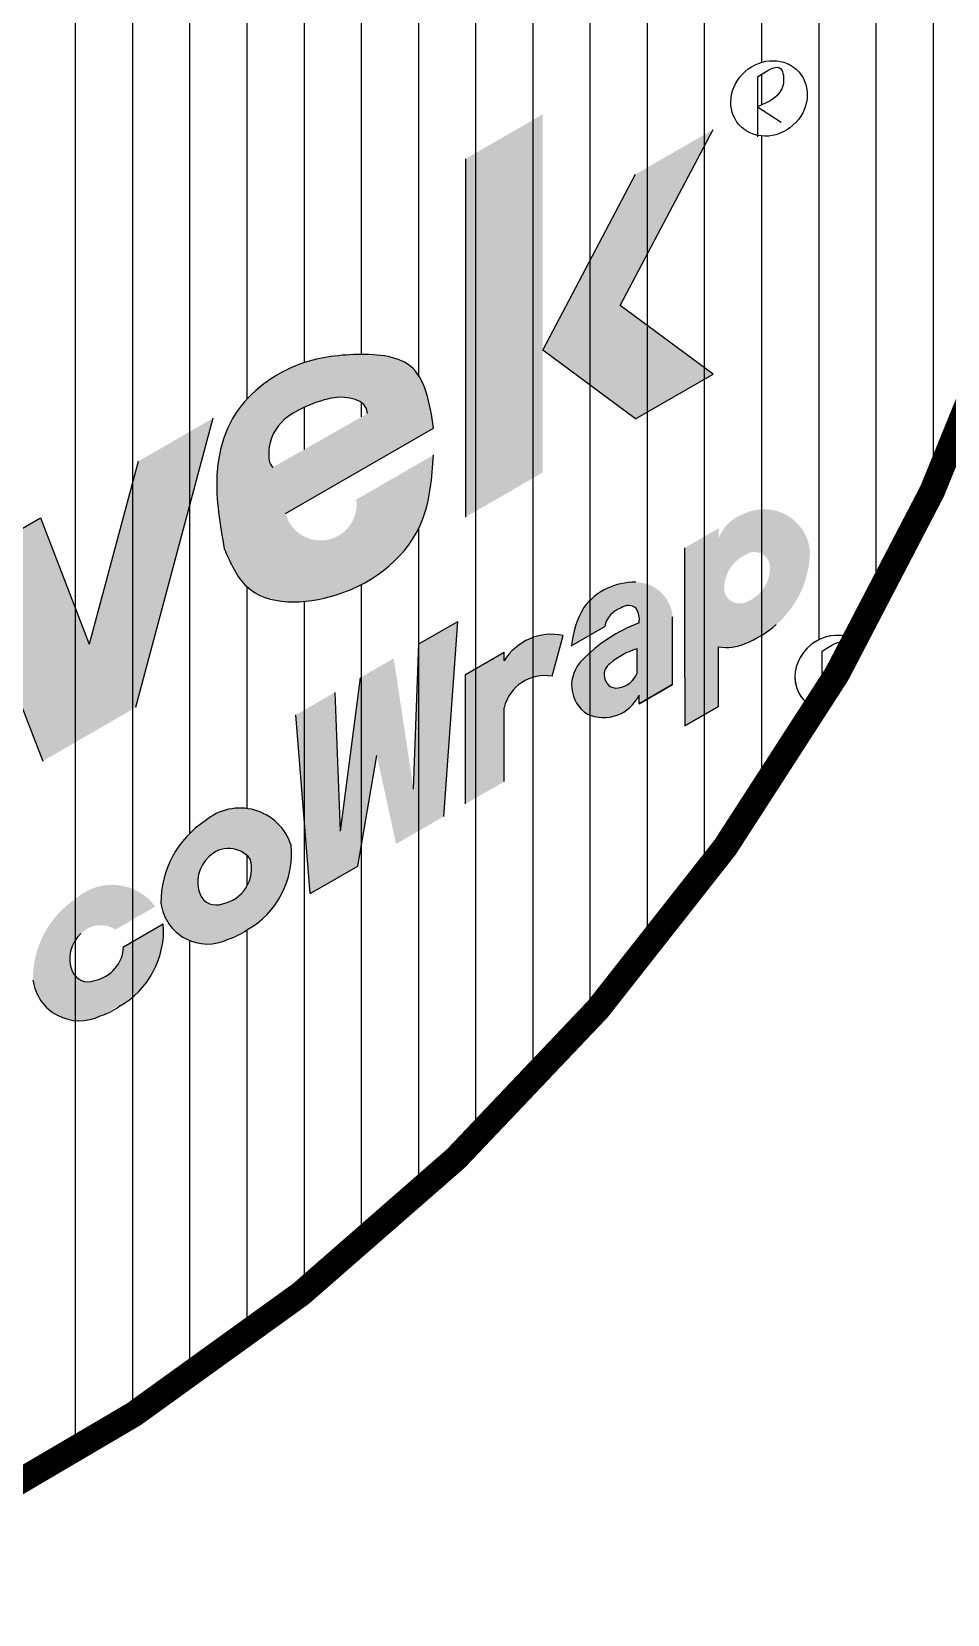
# Model space of a CAD drawing. Extents: x 0 to 51, y 0 to 66.
# Drawn here: x 14.54 to 17.75, y 44.57 to 50.1 of the extents above; entities that cross this region are included whole.
import ezdxf

# ---------------------------------------------------------------- set-up
doc = ezdxf.new("R2010")
doc.units = 0
doc.header["$LTSCALE"] = 1.5
doc.header["$MEASUREMENT"] = 0
doc.linetypes.add('DASHED', pattern=[0.75, 0.5, -0.25])
for name, color, linetype in [('DUPONTLOGO', 242, 'CONTINUOUS'), ('STRUCTURE', 252, 'CONTINUOUS'), ('TYVEK', 160, 'DASHED')]:
    doc.layers.add(name, color=color, linetype=linetype)

msp = doc.modelspace()

# ---------------------------------------------------------------- hatches: boundary and pattern name
at = {"layer": 'DUPONTLOGO'}
h = msp.add_hatch(color=182, dxfattribs=at)
h.paths.add_polyline_path([(16.92691677011707, 49.76053278690924), (16.65628383143466, 49.60428278690929), (16.3315243050154, 48.98895157055866), (16.65628383143466, 48.7486203542077), (16.92691677011724, 48.90487035420767), (16.60215724369817, 49.1452015705586)])
h.paths.add_polyline_path([(16.33152430501548, 49.41678278690963), (16.33152430501567, 49.8140976124016), (16.0608913663328, 49.65784761240158), (16.06089136633262, 48.40487035420761), (16.3315243050153, 48.56112035420775)])
h = msp.add_hatch(color=182, dxfattribs=at)
edge = h.paths.add_edge_path()
edge.add_spline(control_points=[(15.94987044283452, 48.71631302686183), (15.9360137779393, 48.803609833565), (15.91025675826261, 48.96587871896923), (15.6608535827916, 48.98091245598368), (15.43873465961641, 48.94547474447003), (15.23490231497792, 48.78682572336842), (15.17531871518484, 48.53266276180673), (15.20253898805648, 48.37917449677831), (15.21771466243934, 48.29360268996196)], knot_values=[0, 0, 0, 0, 0.5827593182052485, 1.083243575514109, 1.602995822488099, 2.320452805997204, 2.834594860345293, 3.482391664081016, 3.482391664081016, 3.482391664081016, 3.482391664081016], degree=3, periodic=0)
edge.add_spline(control_points=[(15.21771466243926, 48.29360268996196), (15.23931173406157, 48.24419186800494), (15.30537779046696, 48.09304275818416), (15.66179999831753, 48.10199397625181), (15.92762513164281, 48.32841187348273), (15.94385954035784, 48.54308048417732), (15.94987044283433, 48.62256302686176)], knot_values=[0, 0, 0, 0, 0.3828216730715811, 1.171062387004566, 2.162538929496697, 2.745476785218138, 2.745476785218138, 2.745476785218138, 2.745476785218138], degree=3, periodic=0)
edge.add_line((15.94987044283437, 48.62256302686179), (15.67923750415181, 48.46631302686186))
edge.add_arc((15.5542539800479, 48.44940940387662), 0.1261214246964341, -165.3268673162189, 7.7023353980475235, ccw=False)
edge.add_line((15.43224579885507, 48.41746229932115), (15.46273115320549, 48.43506302686175))
edge.add_line((15.46273115320549, 48.43506302686176), (15.94987044283453, 48.71631302686189))
edge = h.paths.add_edge_path(flags=16)
edge.add_spline(control_points=[(15.38723731848112, 48.5789766410612), (15.37278229855482, 48.59276059070148), (15.37278229855482, 48.61305675452808), (15.37404258374634, 48.6763989886044), (15.39688173847052, 48.71842162667348), (15.45723485269654, 48.7735423755212), (15.54152116165304, 48.81410257561368), (15.64453939134336, 48.82866227890684), (15.71620817969059, 48.81943490525011), (15.71841948513346, 48.76730201956001)], knot_values=[0.1693351350576057, 0.1693351350576057, 0.1693351350576057, 0.1693351350576057, 0.2360340609454792, 0.2360340609454792, 0.3507194281854419, 0.3507194281854419, 0.4654047954254047, 0.4654047954254047, 0.5437012250705168, 0.5437012250705168, 0.5437012250705168, 0.5437012250705168], degree=3, periodic=0)
edge.add_line((15.71841948513347, 48.76730201956001), (15.38723731848102, 48.57897664106135))
for points in [[(14.74510643612928, 47.96099225583875), (14.57435326065616, 48.40227961143781), (14.31209373423702, 48.25086400326229), (14.58272667291966, 47.55145157055972), (14.9074861993388, 47.73895157055973), (15.17811913802144, 48.75086400326229), (14.91585961160229, 48.59944839508665)], [(15.5174655693603, 47.0877962571733), (15.68420594368303, 47.18406385717328), (15.75134640218783, 47.57128411165281), (15.81848686069262, 47.26159098075577), (15.98522723501534, 47.35785858075578), (16.03426852158086, 48.04005640162926), (15.89836132158086, 47.96159034312439), (15.87929805603387, 47.45363245776546), (15.81019594606642, 47.91068803983794), (15.69249685830921, 47.8427344398379), (15.62339474834179, 47.30588661418292), (15.60433148279481, 47.79183213655146), (15.46842428279479, 47.71336607804658)], [(16.06074378216227, 47.40145807957931), (16.19665098216229, 47.47992413808412), (16.19665098216229, 47.73797076579174, -0.4035437564935088), (16.3648416217998, 47.84820715905823), (16.40301507393125, 47.99068897474056, 0.318824895389774), (16.19665098216229, 47.90213122814026), (16.19665098216228, 47.93294813808419), (16.06074378216227, 47.85448207957933)], [(14.83702781069139, 46.96222906453139), (14.97619271790104, 47.04257596117059, 0.4351274600614082), (14.7034513204954, 47.0738523245109, 0.2576403943727183), (14.54841596928467, 46.7850662699466, 0.5131396402506846), (14.78359086988019, 46.66025304454191, 0.01050506829098769), (14.79257882903344, 46.66316652338684), (14.88764697653779, 46.71805414393983, 0.2510258907919918), (15.00431709348414, 46.98253281851186), (14.86524819232559, 46.90224135099206, -0.3480232729081373), (14.76391119506344, 46.78389439850815, -0.3993521555086357), (14.68543118060121, 46.81612717942702, -0.3084390351191073), (14.71603012234326, 46.94819122002546, -0.3602356893464677)]]:
    msp.add_hatch(color=182, dxfattribs=at).paths.add_polyline_path(points)
h = msp.add_hatch(color=182, dxfattribs=at)
h.paths.add_polyline_path([(16.82871290698099, 47.84484526052279), (16.82871290698099, 47.67496126052284), (16.94641199473821, 47.74291486052284), (16.94641199473821, 47.95159227519085, 0.1510529132693873), (17.03945381686116, 47.96320831713326, 0.08923826883145844), (17.14833793487887, 48.02938085641937, 0.2127480191166105), (17.26603702263606, 48.28386950951911, 0.5384264693989627), (17.03102123656344, 48.4146720290663, 0.2200211352466927), (16.94641199473821, 48.32998083001874), (16.94641199473821, 48.36582286052273), (16.82871290698099, 48.29786926052273), (16.82871290698099, 48.16196206052273)])
h.paths.add_polyline_path([(16.96639354701892, 48.14746044011704, -0.3108884899091206), (17.0401956256506, 48.27273825869818, -0.6341536017395596), (17.12592938440988, 48.22502149956767, -0.2127480191122727), (17.08299275719788, 48.13218403891815, -0.1005835782631274), (17.03771814869834, 48.10604473151272, -0.4661169018377051)], flags=16)
h = msp.add_hatch(color=182, dxfattribs=at)
h.paths.add_polyline_path([(16.47500325570869, 48.08923188041561, 0.1102468081658543), (16.43217482880625, 47.95529717789703), (16.54850827742857, 48.0224623257749, -0.269000115708438), (16.60537357210411, 48.08747072930026, -0.35318688436833), (16.65813719482436, 48.08575661074435, -0.1905419740582252), (16.66807512075706, 48.03524099140432, 0.1143185812800171), (16.46209486797446, 47.89633784856672, 0.4546119229539555), (16.48740754743861, 47.71564862895296, 0.4058134010112067), (16.66807512075707, 47.78175495942562), (16.66807512075707, 47.75210099140423), (16.78577420851428, 47.82005459140422), (16.78577420851429, 48.05626478107731, 0.379186610570399), (16.66112847228573, 48.17713771274458, 0.2442004430970248)])
h.paths.add_polyline_path([(16.66178216698932, 47.94474113525482, -0.0009435784860128665), (16.66178216698933, 47.85946686704215, -0.2711281288692511), (16.5953800532065, 47.80740813179528, -0.4382804466287078), (16.54720343915678, 47.84660600528971, -0.3038765555789979), (16.56638998215856, 47.89177117150371, -0.1081086455131748)], flags=16)
h = msp.add_hatch(color=182, dxfattribs=at)
h.paths.add_polyline_path([(15.15103812969725, 47.34224326208538, 0.2576403943729867), (14.99600277848638, 47.05345720752081, 0.5131396402510344), (15.23117767908217, 46.9286439821164, 0.08200931940621184), (15.29696236397397, 46.9609187482837, 0.29702570383043), (15.45135596830151, 47.2572231346665, 0.5350210848518762)])
h.paths.add_polyline_path([(15.30849410511698, 47.20849423830037, -0.4359844533382529), (15.21149800426522, 47.05228533608253, -0.4605665040670404), (15.12904786954906, 47.09658410241205, -0.2797514858276361), (15.1636169315448, 47.21658215759967, -0.460315170099053)], flags=16)
at = {"layer": 'STRUCTURE', "linetype": 'CONTINUOUS'}
h = msp.add_hatch(dxfattribs=at)
h.set_pattern_fill('AR-SAND', color=256, scale=0.25, style=0)
h.set_pattern_definition([(37.50000000000001, (49.09751116178141, 4.924996411535446), (-0.01574833952740204, 0.4817059422532897), [0, -0.38, 0, -0.425, 0, -0.40625]), (7.499999999999999, (49.09751116178141, 4.924996411535446), (0.4424441763169318, 0.7055365163074351), [0, -0.205, 0, -0.3425, 0, -0.13125]), (327.5, (48.79001116178141, 4.924996411535446), (0.7785354654378738, 0.001414763384241124), [0, -0.125, 0, -0.45, 0, -0.5875]), (317.5, (48.79001116178141, 4.924996411535446), (0.7515316511430733, 0.2194188912335623), [0, -0.0625, 0, -0.295, 0, -0.3375])])
h.paths.add_polyline_path([(8.946133506890718, 52.84543114410131), (8.746261993074405, 52.9608270164065), (8.743898353045218, 47.16864377873409), (8.946133506890561, 47.05188325822187)])
h.paths.add_polyline_path([(11.35317361018314, 49.10009185551912), (11.15317361018321, 49.21556190935701), (11.15162970861951, 45.77853943245697), (11.35317361018313, 45.66217800663569), (11.35317361018314, 48.52538279165341)])
h.paths.add_polyline_path([(11.32419475930429, 54.21840544833173), (11.12264041253017, 54.33477290469809), (8.746262786217876, 52.96277064245049), (8.746261993074405, 52.9608270164065), (8.946133506890718, 52.8454311441013)])
h.paths.add_polyline_path([(14.67180340240621, 53.00073961171714), (14.47180340240627, 53.11620966555503, -0.1677888247571627), (11.15317361018321, 49.21556190935701), (11.35317361018314, 49.10009185551912, 0.1677888247571629)])
h.paths.add_polyline_path([(15.96609563460745, 54.50705993411943), (15.76609563460752, 54.62252998795731, 0.1702997748268003), (14.47180340240627, 53.11620966555503), (14.6718034024062, 53.00073961171714, -0.1702997748268008)])
h.paths.add_polyline_path([(17.23131892916538, 55.23753694381747), (17.03131892916543, 55.35300699765538), (15.76609563460752, 54.62252998795731), (15.96609563460745, 54.50705993411943)])
at = {"layer": 'TYVEK', "linetype": 'CONTINUOUS'}
h = msp.add_hatch(dxfattribs=at)
h.set_pattern_fill('_USER', color=23, scale=0.2, angle=90, style=0, pattern_type=0)
h.set_pattern_definition([(90, (49.09751116178141, 4.924996411535446), (-0.2, 1.224606353822377e-17), [])])
edge = h.paths.add_edge_path()
edge.add_line((19.00069449996498, 54.57254105959349), (17.23131892916536, 53.55099159749478))
edge.add_line((17.23131892916536, 53.55099159749478), (17.23131892916537, 54.66018667462781))
edge.add_line((17.23131892916537, 54.66018667462781), (16.21609563460756, 54.07404723222727))
edge.add_arc((17.4660956346077, 51.90898372276609), 2.500000000000151, 120.0000000000018, 158.6589515286076)
edge.add_arc((7.364268972806933, 55.85586108229501), 8.345494124115671, 298.5529721081193, 338.6589515286074, ccw=False)
edge.add_line((11.35317361018314, 48.52538279165341), (11.35317361018306, 37.04810823580926))
edge.add_line((11.35317361018306, 37.04810823580926), (13.62733024100299, 38.36126519661589))
edge.add_line((13.62733024100299, 38.36126519661589), (13.62733024100299, 44.5952130703034))
edge.add_arc((10.72508754254949, 51.67620829790602), 7.652679667545059, 292.2869418478326, 329.0152966518834)
edge.add_ellipse((17.34703080856182, 47.85936719909351), major_axis=(0.1041545791609349, 0.09263469999518924), ratio=0.9031737347499496, start_angle=16.499163029266697, end_angle=203.9304158709215, ccw=False)
edge.add_arc((10.7250875425495, 51.67620829790602), 7.652679667545059, 331.0751998971262, 350.3647184885427)
edge.add_arc((829.5192900515298, -89.39577897984007), 823.2054852282374, 169.9278906966484, 170.2230448405719, ccw=False)
edge = h.paths.add_edge_path(flags=16)
edge.add_ellipse((17.12289240337581, 49.86974815771882), major_axis=(0.1041545791609344, 0.09263469999518878), ratio=0.9031737347499492, start_angle=0, end_angle=360)
edge = h.paths.add_edge_path(flags=16)
edge.add_spline(control_points=[(17.08303223043735, 49.94485008701972), (17.1153541689941, 49.96676963424631), (17.16922594105068, 50.00330348414832), (17.18203324854504, 49.88413801490584), (17.12293115239349, 49.8578388272347), (17.08303223043735, 49.84008464752319)], knot_values=[0, 0, 0, 0, 0.08524151815436572, 0.1420741403770343, 0.2601567206604724, 0.2601567206604724, 0.2601567206604724, 0.2601567206604724], degree=3, periodic=0)
edge.add_line((17.08303223043735, 49.84008464752318), (17.08303223043735, 49.94485008701972))
edge = h.paths.add_edge_path(flags=16)
edge.add_spline(control_points=[(15.94987044283452, 48.71631302686183), (15.9360137779393, 48.80360983356501), (15.91025675826261, 48.96587871896924), (15.66085358279159, 48.98091245598366), (15.43873465961639, 48.94547474447005), (15.23490231497793, 48.78682572336842), (15.17531871518484, 48.53266276180671), (15.20253898805649, 48.3791744967783), (15.21771466243934, 48.29360268996196)], knot_values=[0, 0, 0, 0, 0.2331037272821067, 0.433297430205648, 0.6411983289952413, 0.9281811223988924, 1.133837944138113, 1.392956665632416, 1.392956665632416, 1.392956665632416, 1.392956665632416], degree=3, periodic=0)
edge.add_spline(control_points=[(15.21771466243926, 48.29360268996196), (15.23931173406158, 48.24419186800492), (15.30537779046695, 48.09304275818414), (15.66179999831753, 48.10199397625183), (15.92762513164281, 48.32841187348273), (15.94385954035784, 48.54308048417732), (15.94987044283433, 48.62256302686176)], knot_values=[0, 0, 0, 0, 0.1531286692286295, 0.4684249548018221, 0.8650155717986745, 1.098190714087254, 1.098190714087254, 1.098190714087254, 1.098190714087254], degree=3, periodic=0)
edge = h.paths.add_edge_path(flags=0)
edge.add_spline(control_points=[(15.38723731848112, 48.5789766410612), (15.37278229855482, 48.59276059070148), (15.37278229855482, 48.61305675452808), (15.37404258374634, 48.6763989886044), (15.39688173847052, 48.71842162667348), (15.45723485269654, 48.7735423755212), (15.54152116165304, 48.81410257561368), (15.64453939134336, 48.82866227890684), (15.71620817969059, 48.81943490525011), (15.71841948513346, 48.76730201956001)], knot_values=[0.1693351350576057, 0.1693351350576057, 0.1693351350576057, 0.1693351350576057, 0.2360340609454792, 0.2360340609454792, 0.3507194281854419, 0.3507194281854419, 0.4654047954254047, 0.4654047954254047, 0.5437012250705168, 0.5437012250705168, 0.5437012250705168, 0.5437012250705168], degree=3, periodic=0)
h.paths.add_polyline_path([(16.46971728795947, 47.90435931491846, 0.022861088245715), (16.46209486797456, 47.89633784856683, -0.00502620237399275)], flags=16)
h.paths.add_polyline_path([(16.66178216698931, 47.94474113525482, -0.0009435784860127878), (16.66178216698933, 47.85946686704216, -0.2711281288700378), (16.59538005320628, 47.80740813179525, -0.4382804466269808), (16.54720343915678, 47.8466060052897, -0.3038765555787743), (16.56638998215852, 47.89177117150368, -0.1081086455132207)], flags=16)
edge = h.paths.add_edge_path(flags=16)
edge.add_ellipse((13.74078201739179, 48.68741502772483), major_axis=(0.104154579160885, 0.0926346999952503), ratio=0.9031737347498755, start_angle=213.8665434005348, end_angle=359.99999999996174, ccw=False)
edge.add_ellipse((13.74078201739179, 48.68741502772483), major_axis=(0.104154579160885, 0.0926346999952503), ratio=0.9031737347498755, start_angle=-3.83124643121846e-11, end_angle=213.8665434005348, ccw=False)
edge = h.paths.add_edge_path(flags=16)
edge.add_spline(control_points=[(13.70092184445333, 48.76251695702572), (13.73324378301007, 48.78443650425231), (13.78711555506666, 48.82097035415433), (13.79992286256102, 48.70180488491185), (13.74082076640947, 48.6755056972407), (13.70092184445333, 48.6577515175292)], knot_values=[0, 0, 0, 0, 0.2131037953859143, 0.3551853509425856, 0.6503918016511808, 0.6503918016511808, 0.6503918016511808, 0.6503918016511808], degree=3, periodic=0)
edge.add_line((13.70092184445332, 48.65775151752921), (13.70092184445333, 48.76251695702574))
edge = h.paths.add_edge_path(flags=16)
edge.add_line((12.5111507388815, 48.01649771275544), (12.52591628240978, 47.98895154026398))
edge.add_spline(control_points=[(12.5259163389317, 47.98895157055971), (12.41574486106089, 47.92989647829906), (12.23583696260654, 47.83346065164979), (12.0692460649888, 47.74760529527583), (11.99517126242893, 47.7211613392643)], knot_values=[0.562120166402754, 0.562120166402754, 0.562120166402754, 0.562120166402754, 0.9308490263282125, 1.164247282882431, 1.164247282882431, 1.164247282882431, 1.164247282882431], degree=3, periodic=0)
edge.add_spline(control_points=[(11.49751117193762, 47.83270157055974), (11.50192814039745, 47.8046500802191), (11.52585009096753, 47.65272543519393), (11.79337267624253, 47.6601830386988), (11.95628996787087, 47.7072811099902), (11.99517126242893, 47.7211613392643)], knot_values=[0, 0, 0, 0, 0.08117017326888686, 0.4396112153314843, 0.5621201664027539, 0.5621201664027539, 0.5621201664027539, 0.5621201664027539], degree=3, periodic=0)
edge.add_line((11.99517126242893, 47.72116133926431), (11.98466732896784, 47.7505898392239))
edge.add_spline(control_points=[(11.52876484788674, 47.83513962576702), (11.53541450781174, 47.79347608920656), (11.54266963892841, 47.76334917539966), (11.58070660466718, 47.72456904569156), (11.61235482908678, 47.71113777608002), (11.73415596372677, 47.69187664514154), (11.84285286341262, 47.70843729815237), (11.94650083668745, 47.73764736187603), (11.965883115282, 47.74388517797929), (11.98466732896783, 47.75058983922391)], knot_values=[0.001174582396085617, 0.001174582396085617, 0.001174582396085617, 0.001174582396085617, 0.06209760817134347, 0.06209760817134347, 0.1241952163426869, 0.1241952163426869, 0.2504807632611225, 0.2504807632611225, 0.2810519083259765, 0.2810519083259765, 0.2810519083259765, 0.2810519083259765], degree=3, periodic=0)
edge.add_spline(control_points=[(11.98466732896783, 47.75058983922391), (12.04347833435921, 47.77158128849079), (12.09642688520202, 47.79714892736936), (12.26582326011184, 47.88443995631095), (12.38843638807911, 47.95071473325975), (12.51115073888148, 48.01649771275543)], knot_values=[0.2810519083259765, 0.2810519083259765, 0.2810519083259765, 0.2810519083259765, 0.3767663101795581, 0.3767663101795581, 0.5821236414411975, 0.5821236414411975, 0.5821236414411975, 0.5821236414411975], degree=3, periodic=0)
edge = h.paths.add_edge_path(flags=16)
edge.add_spline(control_points=[(13.55432150592576, 49.02020157055974), (13.56724870437566, 48.97269691979819), (13.5976579739226, 48.86094944911928), (13.50289287361478, 48.70497057140256), (13.36144102232988, 48.54958484964885), (13.15598562318718, 48.35871953769409), (12.8591992814359, 48.17453933568961), (12.63638859525178, 48.05046776759414), (12.5259163389317, 47.98895157055971)], knot_values=[0, 0, 0, 0, 0.1428134558087522, 0.3359469485555873, 0.5033941970596514, 0.7833770798791209, 1.169237400013762, 1.548687782587653, 1.548687782587653, 1.548687782587653, 1.548687782587653], degree=3, periodic=0)
edge.add_line((12.52591633893168, 47.98895157055971), (12.51115079490575, 48.01649774388081))
edge.add_spline(control_points=[(12.51115073888131, 48.0164977127554), (12.72536361499886, 48.13577135380428), (12.943793379253, 48.24988095623583), (13.22299451030174, 48.46272747536207), (13.30458822732769, 48.5385160312528), (13.42631540689116, 48.66679482663078), (13.47251915849855, 48.71966595136674), (13.53573500885285, 48.82594531535201), (13.55013183495382, 48.87161136956293), (13.54095379898052, 48.94856022944332), (13.53394396373577, 48.97589317454537), (13.52622428291496, 49.00442235990965)], knot_values=[0.0002505584379334802, 0.0002505584379334802, 0.0002505584379334802, 0.0002505584379334802, 0.3681301305683303, 0.3681301305683303, 0.5353339496185356, 0.5353339496185356, 0.6400473331687101, 0.6400473331687101, 0.7273425474151587, 0.7273425474151587, 0.7705355621334626, 0.7705355621334626, 0.7705355621334626, 0.7705355621334626], degree=3, periodic=0)
edge.add_spline(control_points=[(13.52622428291496, 49.0044223599097), (13.50682010393547, 49.02483358473352), (13.48870326618033, 49.0428816146532), (13.40698844512134, 49.09298764489007), (13.30335527914011, 49.08712127883509), (13.12340840604472, 49.07309485007234), (13.03788925261696, 49.05566409764401), (12.80566402537905, 48.97649206618112), (12.67013020073043, 48.89667893293484), (12.53371843700196, 48.81548230579013)], knot_values=[0, 0, 0, 0, 0.04202121453356389, 0.04202121453356389, 0.1801113886157754, 0.1801113886157754, 0.3182015626979868, 0.3182015626979868, 0.5560477353908875, 0.5560477353908875, 0.5560477353908875, 0.5560477353908875], degree=3, periodic=0)
edge.add_spline(control_points=[(11.52876484789329, 47.83513962572729), (11.52889705865417, 47.91302547253544), (11.53059997967146, 47.98435638215584), (11.58427740432098, 48.10666213489883), (11.63352773038222, 48.16282801399074), (11.77565642100843, 48.2934141987435), (11.86902179375709, 48.36529697405968), (12.04573343330683, 48.5000983515173), (12.13464591835416, 48.56308924976141), (12.32738757896649, 48.68943700080219), (12.43056623021491, 48.75246977735686), (12.53371843700196, 48.81548230579013)], knot_values=[0.001204580648238207, 0.001204580648238207, 0.001204580648238207, 0.001204580648238207, 0.1148556554967574, 0.1148556554967574, 0.2297113109935148, 0.2297113109935148, 0.3984913275604529, 0.3984913275604529, 0.5672713441273911, 0.5672713441273911, 0.7479263056417517, 0.7479263056417517, 0.7479263056417517, 0.7479263056417517], degree=3, periodic=0)
edge.add_spline(control_points=[(12.53371843700196, 48.81548230579013), (12.67013020073043, 48.89667893293484), (12.80566402537905, 48.97649206618112), (13.03788925261696, 49.05566409764401), (13.12340840604472, 49.07309485007234), (13.30335527914011, 49.08712127883509), (13.40698844512134, 49.09298764489007), (13.48870326618033, 49.0428816146532), (13.50682010393547, 49.02483358473352), (13.52622428291496, 49.0044223599097)], knot_values=[0, 0, 0, 0, 0.2378461726929006, 0.2378461726929006, 0.3759363467751121, 0.3759363467751121, 0.5140265208573236, 0.5140265208573236, 0.5560477353908875, 0.5560477353908875, 0.5560477353908875, 0.5560477353908875], degree=3, periodic=0)
edge.add_spline(control_points=[(13.52622428291496, 49.00442235990965), (13.53394396373577, 48.97589317454537), (13.54095379898052, 48.94856022944332), (13.55013183495382, 48.87161136956293), (13.53573500885285, 48.82594531535201), (13.47251915849855, 48.71966595136674), (13.42631540689116, 48.66679482663078), (13.30458822732769, 48.5385160312528), (13.22299451030174, 48.46272747536207), (12.943793379253, 48.24988095623583), (12.72536361499886, 48.13577135380428), (12.51115073888131, 48.0164977127554)], knot_values=[0.0002505584379335346, 0.0002505584379335346, 0.0002505584379335346, 0.0002505584379335346, 0.04344357315623748, 0.04344357315623748, 0.1307387874026861, 0.1307387874026861, 0.2354521709528605, 0.2354521709528605, 0.4026559900030658, 0.4026559900030658, 0.7705355621334626, 0.7705355621334626, 0.7705355621334626, 0.7705355621334626], degree=3, periodic=0)
edge.add_line((12.51115079490576, 48.01649774388081), (12.52591633893169, 47.9889515705597))
edge.add_spline(control_points=[(12.5259163389317, 47.98895157055971), (12.63638859525178, 48.05046776759414), (12.8591992814359, 48.17453933568961), (13.15598562318718, 48.35871953769409), (13.36144102232988, 48.54958484964885), (13.50289287361478, 48.70497057140256), (13.5976579739226, 48.86094944911928), (13.56724870437566, 48.97269691979819), (13.55432150592576, 49.02020157055974)], knot_values=[0, 0, 0, 0, 0.379450382573891, 0.765310702708532, 1.045293585528001, 1.212740834032066, 1.405874326778901, 1.548687782587653, 1.548687782587653, 1.548687782587653, 1.548687782587653], degree=3, periodic=0)
edge.add_spline(control_points=[(13.55432150592576, 49.02020157055974), (13.5337095877346, 49.04202141262362), (13.46602070375697, 49.11367708019291), (13.27844731086338, 49.11954403222548), (13.06733617761282, 49.09952232045866), (12.80094159509896, 49.01090905343116), (12.62743949290262, 48.90763507532385), (12.51773469011813, 48.84233528207863)], knot_values=[0, 0, 0, 0, 0.08811402471601126, 0.2893636555553567, 0.514780541594511, 0.7372531946638193, 1.119813565634305, 1.119813565634305, 1.119813565634305, 1.119813565634305], degree=3, periodic=0)
edge.add_spline(control_points=[(11.49751117193762, 47.83270157055974), (11.49759552159315, 47.89751261364362), (11.4978515427288, 48.09422944372608), (11.78467723751692, 48.34127218835583), (12.12026205397009, 48.59954065439672), (12.38449182754414, 48.76094439307697), (12.51773469011813, 48.84233528207863)], knot_values=[0, 0, 0, 0, 0.1888088603176709, 0.5730795050637044, 1.030526813528306, 1.495852611283485, 1.495852611283485, 1.495852611283485, 1.495852611283485], degree=3, periodic=0)
edge.add_spline(control_points=[(12.51773469011813, 48.84233528207863), (12.62743949290262, 48.90763507532385), (12.80094159509896, 49.01090905343116), (13.06733617761282, 49.09952232045866), (13.27844731086338, 49.11954403222548), (13.46602070375697, 49.11367708019291), (13.5337095877346, 49.04202141262362), (13.55432150592576, 49.02020157055974)], knot_values=[0, 0, 0, 0, 0.3825603709704853, 0.6050330240397936, 0.830449910078948, 1.031699540918293, 1.119813565634305, 1.119813565634305, 1.119813565634305, 1.119813565634305], degree=3, periodic=0)
h.paths.add_polyline_path([(14.2579671465005, 48.21961400326227), (13.87070762008137, 46.74602961143792), (13.60844809366225, 46.59461400326234), (13.73061687731094, 47.05948575068629), (13.39194174271609, 47.71961400326227), (13.65420126913518, 47.87102961143779), (13.84576510821206, 47.49764317284414), (13.99570762008139, 48.06819839508665)], flags=16)
h.paths.add_polyline_path([(15.45135596830151, 47.25722313466648, -0.29702570383046), (15.29696236397393, 46.96091874828367, -0.0820093194063606), (15.23117767908202, 46.92864398211631, -0.5131396402509929), (14.99600277848637, 47.05345720752099, -0.2576403943727106), (15.15103812969713, 47.34224326208527, -0.5350210848521528)], flags=16)
h.paths.add_polyline_path([(15.30849410511698, 47.20849423830039, -0.4359844533382622), (15.21149800426524, 47.05228533608253, -0.4605665040660931), (15.12904786954912, 47.09658410241183, -0.2797514858282924), (15.16361693154485, 47.21658215759971, -0.4603151700988702)], flags=0)
h.paths.add_polyline_path([(13.50019491818922, 48.17645157055971), (13.50019491818922, 47.92645157055973), (13.39194174271609, 47.86395157055971), (13.17543539177007, 47.7389515705597), (13.17543539176996, 46.73895157055972), (12.85067586535082, 46.55145157055972), (12.85067586535082, 47.55145157055966), (12.52591633893167, 47.36395157055971), (12.52591633893167, 47.61395157055971)], flags=16)
h.paths.add_polyline_path([(12.64295382283479, 48.16154551589036, -0.5736723652122873), (12.61966633893167, 48.17516267291503), (12.61966633893179, 48.7931477246619), (12.62775531344168, 48.7976013143212, 0.2733997692986191), (12.61966633893179, 48.7839137672505), (12.61966633893167, 48.17516267291503, 0.5736723652122873), (12.64295382283479, 48.16154551589036), (12.77591633893167, 48.23636459431215), (12.77591633893167, 48.24550117941492, -0.2709125763481072), (12.76795382283479, 48.23188402239027)], flags=16)
h.paths.add_polyline_path([(14.68146106034735, 46.82819316483769, 0.05170444221685926), (14.68543118060121, 46.81612717942704, -0.0264088296633593)], flags=16)
h.paths.add_polyline_path([(12.52591633889541, 48.68980838723721), (12.52591633872124, 48.28414885429014, -0.2758007751185914), (12.50128180425782, 48.24288594944748), (12.33841633902955, 48.15510241170212), (12.3384163389394, 47.95938395945353), (12.30716633893157, 47.94254039135029), (12.30716633917485, 48.63825884367535), (12.45431360115777, 48.72963054957153, -0.5880955590562704)], flags=16)
h.paths.add_polyline_path([(12.49466633889542, 48.68980838725062), (12.49466633871712, 48.2748205095813), (12.33841633904581, 48.19060266926371), (12.33841633924352, 48.6208790254089), (12.47079875964949, 48.70308244136208, -0.5880955590585025)], flags=0)
h.paths.add_polyline_path([(12.18216633893179, 48.556207311279), (12.18216633893167, 47.90644941481906, -0.2934388249165382), (12.15479338184378, 47.86382388318304), (12.02979338184367, 47.80663385480207, -0.5462656304049816), (11.96341633893156, 47.84925938643809), (11.96341633893179, 48.39796641397512), (11.99466633893167, 48.42016189609203), (11.99466633893156, 47.84925938643809, 0.5462656304028374), (12.01679201990224, 47.83505087589281), (12.14179201990238, 47.89224090427378, 0.2934388249152842), (12.15091633893156, 47.90644941481912), (12.15091633893179, 48.53481701571121)], flags=16)
h.paths.add_polyline_path([(14.03779049932164, 46.68041327804662), (14.03779049932164, 46.22738927804673), (13.92009141156444, 46.15943567804679), (13.92009141156445, 46.21326439176009, -0.6959710472274534), (13.68322079103367, 46.16377451145105), (13.68322079103367, 46.47570236152013), (13.80091987879086, 46.54365596152012), (13.80091987879087, 46.25817265632134, 0.4598255834214913), (13.92009141156445, 46.30775452653351), (13.92009141156445, 46.6124596780467)], flags=16)
h.paths.add_polyline_path([(13.54097248423196, 46.59443508416958), (13.54097248423196, 46.39098500127017), (13.6417775170595, 46.44918481410883), (13.6417775170595, 46.31327761410881), (13.54097248423199, 46.25507780127019), (13.54097248423199, 46.10670408502029, -0.1014976844343987), (13.54097248423199, 46.1190878414933), (13.54097248423199, 46.25507780127019), (13.64177751705951, 46.31327761410881), (13.6417775170595, 46.44918481410882), (13.54097248423196, 46.39098500127017), (13.54097248423196, 46.59443508416959), (13.40506528423197, 46.51596902566481), (13.40506528423197, 46.3125189427654), (13.30426025140446, 46.25431912992676), (13.30426025140446, 46.11841192992674), (13.40506528423198, 46.17661174276538), (13.40506528423197, 46.02719714920586, -0.06769327737374013), (13.40506528423197, 46.05516275061598), (13.40506528423197, 46.17661174276538), (13.30426025140446, 46.11841192992675), (13.30426025140446, 46.25431912992676), (13.40506528423197, 46.3125189427654), (13.40506528423197, 46.51596902566482)], flags=16)
h.paths.add_polyline_path([(12.33071439769964, 47.43675121640967, -0.3537160203436517), (12.15750931694275, 47.13675121640966, -0.556012053037433), (11.97359732964226, 47.23821311440582, -0.3458248453514607), (12.15750931694275, 47.53675121640966, -0.546252201092799)], flags=16)
h.paths.add_polyline_path([(12.19384602700944, 47.36866848862486, -0.3537160203436518), (12.15054475682022, 47.29366848862485, -0.5560120530374328), (12.10456675999509, 47.31903396312389, -0.3458248453514605), (12.15054475682024, 47.39366848862485, -0.5462522010925506)], flags=0)
h.paths.add_polyline_path([(12.33071439769972, 41.64126924701811, -0.3537160203436517), (12.15750931694283, 41.3412692470181, -0.556012053037433), (11.97359732964234, 41.44273114501426, -0.3458248453514607), (12.15750931694283, 41.7412692470181, -0.546252201092799)], flags=16)
h.paths.add_polyline_path([(12.19384602700952, 41.5731865192333, -0.3537160203436518), (12.1505447568203, 41.49818651923329, -0.5560120530374328), (12.10456675999517, 41.52355199373233, -0.3458248453514605), (12.15054475682032, 41.59818651923329, -0.5462522010925506)], flags=0)

# ---------------------------------------------------------------- linework, layer by layer
at = {"layer": 'DUPONTLOGO', "color": 182}
for p, q in [((17.08303223043735, 49.94485008701972), (17.08303223043735, 49.73531920802666)), ((17.08303223043735, 49.84008464752319), (17.16563530689204, 49.78684589737018)), ((16.60215724369801, 49.1452015705586), (16.92691677011715, 49.76053278690909)), ((16.06089136633296, 49.65784761240155), (16.06089136633262, 48.40487035420771)), ((16.33152430501537, 48.98895157055866), (16.65628383143463, 49.60428278690929)), ((16.92691677011727, 48.90487035420771), (16.60215724369801, 49.1452015705586)), ((16.65628383143463, 48.7486203542077), (16.33152430501537, 48.98895157055866)), ((16.65628383143463, 48.7486203542077), (16.92691677011727, 48.90487035420771)), ((15.17811913802144, 48.75086400326227), (14.9074861993388, 47.73895157055971)), ((15.4322457988551, 48.41746229932112), (15.94987044283449, 48.71631302686183)), ((14.91585961160229, 48.59944839508665), (14.74510643612928, 47.96099225583874)), ((14.31209373423702, 48.25086400326227), (14.57435326065616, 48.4022796114378)), ((14.57435326065616, 48.4022796114378), (14.74510643612928, 47.96099225583874)), ((16.82871290698099, 47.84484526052279), (16.82871290698099, 48.2978692605227)), ((14.31209373423702, 48.25086400326227), (14.58272667291966, 47.55145157055973)), ((15.89836132158087, 47.96159034312439), (16.03426852158086, 48.04005640162924)), ((15.98522723501535, 47.35785858075577), (16.03426852158086, 48.04005640162918)), ((16.43080918967136, 47.95450872577489), (16.54850827742856, 48.0224623257749)), ((16.43080918967136, 47.95450872577489), (16.54850827742857, 48.0224623257749)), ((16.78577420851429, 47.82005459140422), (16.78577420851429, 48.05626478107754)), ((15.87929805603387, 47.45363245776544), (15.89836132158087, 47.96159034312439)), ((16.36484162180245, 47.8482071590681), (16.40301507393125, 47.99068897474056)), ((16.82871290698099, 47.84484526052275), (16.82871290698099, 47.98075246052275)), ((16.94641199473821, 47.74291486052275), (16.94641199473821, 47.95159227519085)), ((16.06074378216227, 47.85448207957933), (16.19665098216229, 47.93294813808419)), ((16.19665098216229, 47.90213122814028), (16.19665098216229, 47.93294813808416)), ((17.30717063562336, 47.9344691283944), (17.30717063562336, 47.72493824940133)), ((15.69249685830922, 47.84273443983793), (15.62339474834179, 47.30588661418292)), ((16.06074378216227, 47.40145807957939), (16.06074378216227, 47.8544820795793)), ((16.06074378216227, 47.40145807957936), (16.06074378216227, 47.8544820795793)), ((16.82871290698099, 47.84484526052275), (16.82871290698099, 47.67496126052274)), ((15.60433148279481, 47.79183213655149), (15.62339474834179, 47.30588661418292)), ((16.78577420851429, 47.82005459140432), (16.66807512075707, 47.75210099140431)), ((16.66807512075707, 47.75210099140431), (16.78577420851429, 47.82005459140432)), ((16.78577420851429, 47.82005459140422), (16.66807512075707, 47.75210099140422)), ((17.30717063562336, 47.82970368889787), (17.33162896305839, 47.8139399808211)), ((17.30717063562336, 47.82970368889787), (17.33467710518475, 47.81197541383327)), ((16.19665098216229, 47.47992413808421), (16.19665098216229, 47.73797076579174)), ((16.66807512075707, 47.75210099140431), (16.66807512075707, 47.78175495942562)), ((16.82871290698099, 47.67496126052274), (16.94641199473821, 47.74291486052275)), ((16.82871290698099, 47.67496126052274), (16.94641199473821, 47.74291486052275)), ((16.94641199473821, 47.74291486052284), (16.82871290698099, 47.67496126052284)), ((15.5174655693603, 47.0877962571733), (15.46842428279479, 47.71336607804667)), ((15.68420594368303, 47.18406385717328), (15.75134640218783, 47.57128411165282)), ((15.5174655693603, 47.0877962571733), (15.68420594368303, 47.18406385717328)), ((15.56650685592582, 47.11611025717328), (15.68420594368303, 47.18406385717328)), ((14.86524819232918, 46.90224135099414), (15.00431709348532, 46.98253281851253))]:
    msp.add_line(p, q, dxfattribs=at)
for centre, radius, start, end in [((16.65269272574448, 47.95400222639523), 0.2232948881816793, 89.03257730858849, 142.7272383383497), ((16.75361317515868, 47.92632552751369), 0.3227413314586834, 149.684693559607, 174.84977403775), ((16.63298581366193, 48.00594195610884), 0.08607773662187951, 108.710260796148, 168.9349214221527), ((16.63069341188353, 48.05392429294868), 0.04202924789176032, 49.23419585552107, 127.0444057602405), ((16.59923363418373, 48.04793317450111), 0.07000172701720124, 349.5537856372033, 32.70552557598499), ((16.86487845864313, 47.52122400344447), 0.550404412876884, 110.9505047187991, 135.8852361100955), ((16.90999053681163, 48.29890305334188), 0.3597939643731721, 291.0895202086271, 311.4873934744557), ((16.36221516442196, 47.80104243559657), 0.1939856758249363, 77.85863984934686, 148.5929450614016), ((16.97414644437071, 48.10787552785069), 0.1587250917730715, 259.9369019300024, 294.2959277864195), ((16.55357987997136, 47.81703631547404), 0.12107122106811, 133.841960115137, 236.8688669144573), ((16.73514687908034, 47.70024100250054), 0.2552698491734899, 106.7023985631963, 131.3832206846836), ((-5.931513873987164, 47.90210400114275), 22.59333627245894, 359.8918739023283, 0.1081260977005305), ((16.33791771384129, 47.70586099673392), 0.144870033989846, 79.28938233873889, 167.1943094208357), ((16.59052304673728, 47.85486135677715), 0.04409919760165715, 123.1782117250908, 190.7894000886546), ((16.58935573011133, 47.84920882349496), 0.04223257386575714, 183.5334116264872, 278.2010089848225), ((16.58410778879855, 47.89016424330168), 0.0835202845813053, 277.7565608412225, 338.4357734539295), ((16.5437234571207, 47.84167212303628), 0.1380340637099442, 245.92164427428, 334.2735380842101), ((15.33514174320539, 47.0573983403959), 0.3391618638924875, 122.8757694327407, 180.6658041083846), ((15.27284147339339, 47.19957238426173), 0.1875927341730743, 17.89771543515947, 130.4885972157508), ((15.23259366760258, 47.1505268041305), 0.09550444931582021, 37.37005474894771, 136.2393852856154), ((15.14676878789192, 47.22755592414901), 0.3060285833868252, 299.3920481145083, 5.563139503481089), ((15.24517629033398, 47.1281081639024), 0.1203311122147795, 132.6712732316579, 201.2384925311234), ((15.18744969930453, 47.17543660272883), 0.125477310491068, 281.0493610937683, 15.27517392190584), ((15.18921810826271, 47.10969601566507), 0.06158230180832332, 204.1325881229911, 291.2102017748794), ((15.15838718166946, 47.07545766712708), 0.1638679792394075, 187.7156708188158, 296.3722994449837), ((14.69918197869021, 46.95916498657464), 0.3060285833868252, 299.3920481145083, 4.379272789398833), ((15.16634423395679, 47.14397289792397), 0.2248775613299558, 286.7565379038971, 305.509722877838), ((14.79758948113227, 46.85971722632802), 0.1203311122147795, 132.6712732316579, 201.2384925311234), ((14.73986289010281, 46.90704566515446), 0.125477310491068, 281.0493610937683, 357.8057050728499), ((14.74163129906099, 46.8413050780907), 0.06158230180832332, 204.1325881229911, 291.2102017748794), ((14.71080037246774, 46.80706672955272), 0.1638679792394075, 187.7156708188158, 296.3722994449837), ((14.71875742475506, 46.87558196034959), 0.2248775613299558, 286.7565379038971, 305.509722877838)]:
    msp.add_arc(centre, radius, start, end, dxfattribs=at)
msp.add_ellipse((17.12289240337581, 49.86974815771882), major_axis=(0.1041545791609344, 0.09263469999518878), ratio=0.9031737347499492, dxfattribs=at)
for centre, major_axis, ratio, start_param, end_param in [((17.34703080856182, 47.8593671990935), (0.1041545791609344, 0.09263469999518878), 0.9031737347499492, 0.2531274410539727, 3.584987093088809), ((17.34703080856182, 47.85936719909351), (0.1041545791609349, 0.09263469999518924), 0.9031737347499493, 0.2879647186840245, 3.55925720190888)]:
    msp.add_ellipse(centre, major_axis=major_axis, ratio=ratio, start_param=start_param, end_param=end_param, dxfattribs=at)
for points in [[(17.08303223043735, 49.94485008701972), (17.16312329324777, 49.97403121234343), (17.1718695013415, 49.917875617852), (17.08303223043735, 49.84008464752319)], [(15.94987044283452, 48.71631302686183), (15.86697723729402, 48.93418010594454), (15.67066734364551, 48.9734222305806), (15.46650358738214, 48.93418010594454), (15.24663210588722, 48.74974677019693), (15.19209821452322, 48.5514520828738), (15.21771466243934, 48.29360268996196)], [(15.21771466243926, 48.29360268996196), (15.29607171265332, 48.16204068168647), (15.61004285860225, 48.13316392273104), (15.90977926055883, 48.39286029704548), (15.94987044283433, 48.62256302686176)], [(17.30717063562336, 47.9344691283944), (17.38726169843378, 47.96365025371811), (17.39600790652751, 47.90749465922668), (17.30717063562336, 47.82970368889787)], [(17.30717063562336, 47.9344691283944), (17.38726169843378, 47.9636502537181), (17.39600790652751, 47.90749465922667), (17.30717063562336, 47.82970368889787)]]:
    msp.add_spline(points, degree=3, dxfattribs=at)
msp.add_open_spline([(15.71841948513346, 48.76730201956001), (15.71620817969059, 48.81943490525011), (15.64453939134336, 48.82866227890684), (15.54152116165304, 48.81410257561368), (15.45723485269654, 48.7735423755212), (15.39688173847052, 48.71842162667348), (15.37404258374634, 48.6763989886044), (15.37278229855482, 48.61305675452808), (15.37278229855482, 48.59276059070148), (15.38723731848112, 48.5789766410612)], degree=3, knots=[0.1693351350576057, 0.1693351350576057, 0.1693351350576057, 0.1693351350576057, 0.2476315647027177, 0.2476315647027177, 0.3623169319426805, 0.3623169319426805, 0.4770022991826433, 0.4770022991826433, 0.5437012250705168, 0.5437012250705168, 0.5437012250705168, 0.5437012250705168], dxfattribs=at)
at = {"layer": 'STRUCTURE', "linetype": 'CONTINUOUS'}
msp.add_arc((7.364268972806912, 55.85586108229501), 7.845494124115691, 300.5594794344531, 338.6589515286076, dxfattribs=at)
at = {"layer": 'TYVEK', "color": 23, "const_width": 0.09}
msp.add_lwpolyline([(11.35317361018314, 48.52538279165341, 0.1768038193504237), (15.13751877443977, 52.81878029689198, -0.1702997748268003), (16.21609563460756, 54.07404723222727), (17.23131892916537, 54.66018667462781)], format="xyb", dxfattribs=at)
at = {"layer": 'TYVEK', "const_width": 0.09}
msp.add_lwpolyline([(18.31707441692485, 50.55872600069091, 0.001582055006094077), (18.31707441692485, 50.55872600069091, -0.2620907641087269), (13.62733024100299, 44.5952130703034), (13.62733024100299, 38.3612651966159)], format="xyb", dxfattribs=at)

doc.saveas('drawing.dxf')
